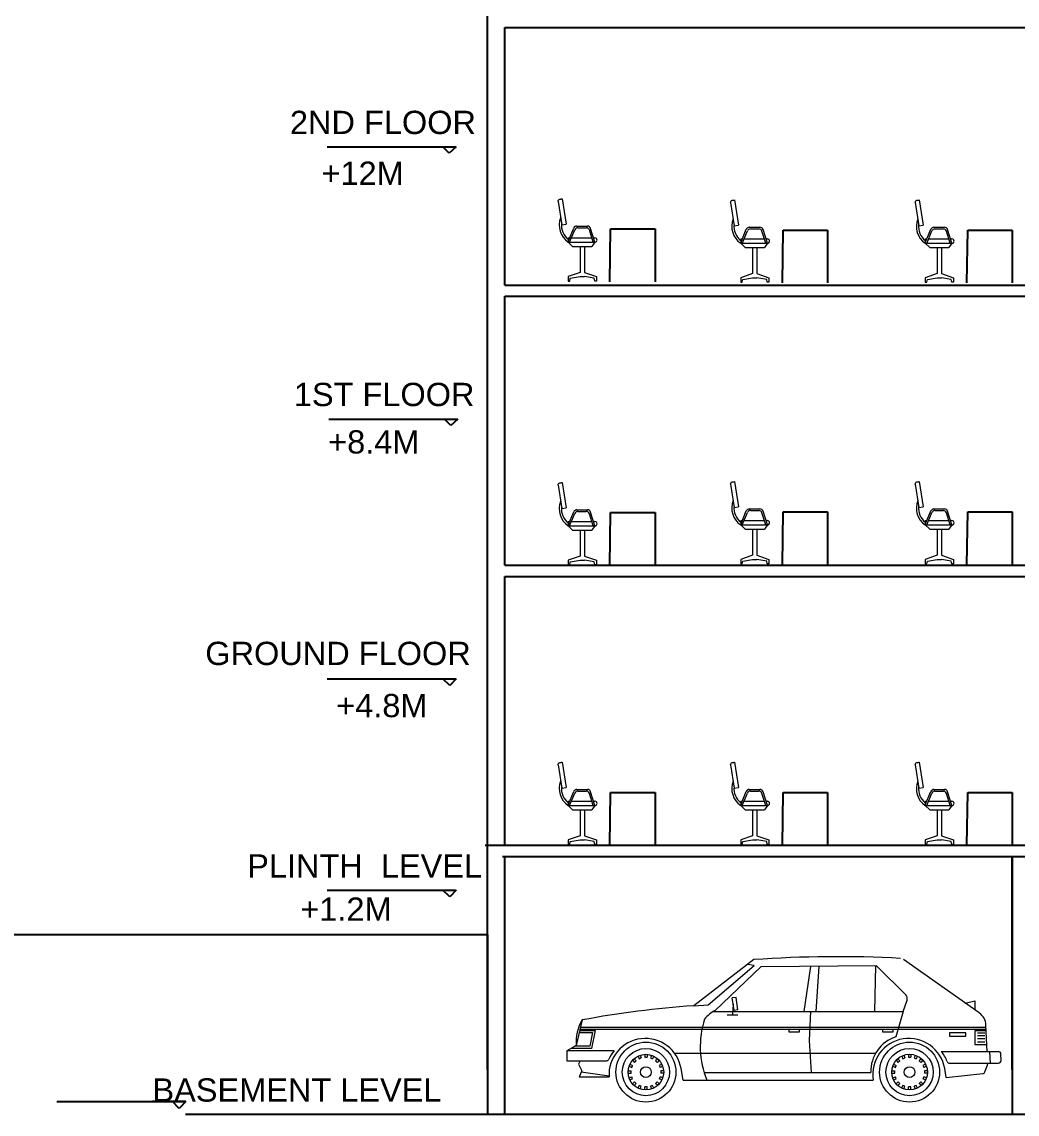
# Model space of a CAD drawing. Header units: millimetres. Extents: x 587797 to 2274247, y 1711 to 439204.
# Drawn here: x 955252 to 968574, y 232989 to 247615 of the extents above; entities that cross this region are included whole.
import ezdxf

# ---------------------------------------------------------------- set-up
doc = ezdxf.new("R2010")
doc.units = ezdxf.units.MM
doc.layers.add('finiture', color=7, linetype='Continuous', lineweight=20)
doc.styles.get("Standard").update_dxf_attribs({"font": 'arial.ttf'})

msp = doc.modelspace()

# ---------------------------------------------------------------- linework, layer by layer
for p, q in [((961486.654, 247539.945, -583.672), (961486.654, 247689.945, -583.672)), ((961486.654, 243939.945, -583.672), (961486.654, 247539.945, -583.672)), ((961716.654, 244089.945, -583.672), (961716.654, 247539.945, -583.672)), ((961716.654, 247539.945, -583.672), (981486.654, 247539.945, -583.672)), ((959337.815, 245940.202, -583.672), (961067.315, 245940.202, -583.672)), ((960972.815, 245855.702, -583.672), (960886.315, 245940.202, -583.672)), ((961067.315, 245940.202, -583.672), (960972.815, 245855.702, -583.672)), ((963122.775, 244133.799, -583.672), (963132.755, 244841.941, -583.672)), ((963132.755, 244841.941, -583.672), (963728.712, 244841.941, -583.672)), ((963728.712, 244841.941, -583.672), (963728.712, 244133.799, -583.672)), ((965431.737, 244118.407, -583.672), (965441.718, 244826.549, -583.672)), ((965441.718, 244826.549, -583.672), (966037.675, 244826.549, -583.672)), ((966037.675, 244826.549, -583.672), (966037.675, 244118.407, -583.672)), ((967902.129, 244118.407, -583.672), (967912.109, 244826.549, -583.672)), ((967912.109, 244826.549, -583.672), (968508.066, 244826.549, -583.672)), ((968508.066, 244826.549, -583.672), (968508.066, 244118.407, -583.672)), ((961716.654, 244089.945, -583.672), (984636.654, 244089.945, -583.672)), ((961486.654, 240339.945, -583.672), (961486.654, 243939.945, -583.672)), ((961716.654, 240339.945, -583.672), (961716.654, 243939.945, -583.672)), ((961716.654, 243939.945, -583.672), (984636.654, 243939.945, -583.672)), ((959360.315, 242296.389, -583.672), (961089.815, 242296.389, -583.672)), ((960995.315, 242211.889, -583.672), (960908.815, 242296.389, -583.672)), ((961089.815, 242296.389, -583.672), (960995.315, 242211.889, -583.672)), ((963122.775, 240334.982, -583.672), (963132.755, 241043.123, -583.672)), ((963132.755, 241043.123, -583.672), (963728.712, 241043.123, -583.672)), ((963728.712, 241043.123, -583.672), (963728.712, 240334.982, -583.672)), ((965431.737, 240347.112, -583.672), (965441.718, 241055.253, -583.672)), ((965441.718, 241055.253, -583.672), (966037.675, 241055.253, -583.672)), ((966037.675, 241055.253, -583.672), (966037.675, 240347.112, -583.672)), ((967902.129, 240347.112, -583.672), (967912.109, 241055.253, -583.672)), ((967912.109, 241055.253, -583.672), (968508.066, 241055.253, -583.672)), ((968508.066, 241055.253, -583.672), (968508.066, 240347.112, -583.672)), ((961486.654, 236589.945, -583.672), (961486.654, 240339.945, -583.672)), ((961716.654, 240339.945, -583.672), (981486.654, 240339.945, -583.672)), ((961716.654, 236589.945, -583.672), (961716.654, 240189.945, -583.672)), ((961716.654, 240189.945, -583.672), (981486.654, 240189.945, -583.672)), ((959337.815, 238818.751, -583.672), (961067.315, 238818.751, -583.672)), ((960978.931, 238728.276, -583.672), (960886.315, 238818.751, -583.672)), ((961067.315, 238818.751, -583.672), (960978.931, 238728.276, -583.672)), ((963122.775, 236589.945, -583.672), (963132.755, 237298.087, -583.672)), ((963132.755, 237298.087, -583.672), (963728.712, 237298.087, -583.672)), ((963728.712, 237298.087, -583.672), (963728.712, 236589.945, -583.672)), ((965431.737, 236589.945, -583.672), (965441.718, 237298.087, -583.672)), ((965441.718, 237298.087, -583.672), (966037.675, 237298.087, -583.672)), ((966037.675, 237298.087, -583.672), (966037.675, 236589.945, -583.672)), ((967902.129, 236589.945, -583.672), (967912.109, 237298.087, -583.672)), ((967912.109, 237298.087, -583.672), (968508.066, 237298.087, -583.672)), ((968508.066, 237298.087, -583.672), (968508.066, 236589.945, -583.672)), ((961454.571, 236589.03, -583.672), (1042054.571, 236589.03, -583.672)), ((961486.654, 235989.945, -583.672), (961486.654, 236589.945, -583.672)), ((961716.654, 236589.945, -583.672), (1041836.654, 236589.945, -583.672)), ((961684.571, 236439.03, -583.672), (1042054.571, 236439.03, -583.672)), ((961716.654, 232989.047, -583.672), (961716.654, 236439.03, -583.672)), ((968506.09, 233589.03, -583.672), (968506.09, 236439.03, -583.672)), ((968506.09, 236439.03, -583.672), (975506.09, 236439.03, -583.672)), ((968506.09, 236439.03, -583.672), (968506.09, 232989.047, -583.672)), ((959337.815, 235990.082, -583.672), (961067.315, 235990.082, -583.672)), ((960978.931, 235899.607, -583.672), (960886.315, 235990.082, -583.672)), ((961067.315, 235990.082, -583.672), (960978.931, 235899.607, -583.672)), ((961486.654, 233589.03, -583.672), (961486.654, 235989.945, -583.672)), ((961716.654, 235089.945, -583.672), (961716.654, 235839.945, -583.672)), ((961493.134, 235389.047, -583.672), (951680.646, 235389.047, -583.672)), ((961486.654, 235389.047, -583.672), (961486.654, 232989.047, -583.672)), ((955718.889, 233156.945, -583.672), (957448.389, 233156.945, -583.672)), ((957448.389, 233156.945, -583.672), (957000.37, 233156.945, -583.672)), ((957360.006, 233066.47, -583.672), (957267.389, 233156.945, -583.672)), ((957448.389, 233156.945, -583.672), (957360.006, 233066.47, -583.672)), ((957442.62, 232989.047, -583.672), (1042054.571, 232989.047, -583.672)), ((961423.981, 232989.945, -583.672), (961604.981, 232989.945, -583.672))]:
    msp.add_line(p, q)
at = {"layer": 'finiture', "linetype": 'Continuous'}
for p, q in [((962429.121, 245210.752, -583.672), (962478.392, 244896.887, -583.672)), ((962482.473, 245244.895, -583.672), (962535.692, 244905.882, -583.672)), ((964738.084, 245195.36, -583.672), (964787.355, 244881.495, -583.672)), ((964791.436, 245229.503, -583.672), (964844.655, 244890.49, -583.672)), ((967208.476, 245195.36, -583.672), (967257.747, 244881.495, -583.672)), ((967261.827, 245229.503, -583.672), (967315.046, 244890.49, -583.672)), ((962478.392, 244896.887, -583.672), (962535.692, 244905.882, -583.672)), ((962564.419, 244672.928, -583.672), (962640.05, 244853.447, -583.672)), ((962680.172, 244880.139, -583.672), (962822.749, 244880.139, -583.672)), ((962694.642, 244858.388, -583.672), (962806.78, 244858.388, -583.672)), ((962922.268, 244664.882, -583.672), (962864.252, 244849.668, -583.672)), ((964787.355, 244881.495, -583.672), (964844.655, 244890.49, -583.672)), ((964873.382, 244657.536, -583.672), (964949.013, 244838.056, -583.672)), ((964989.135, 244864.747, -583.672), (965131.711, 244864.747, -583.672)), ((965003.605, 244842.997, -583.672), (965115.743, 244842.997, -583.672)), ((967257.747, 244881.495, -583.672), (967315.046, 244890.49, -583.672)), ((967343.774, 244657.536, -583.672), (967419.404, 244838.056, -583.672)), ((967459.526, 244864.747, -583.672), (967602.103, 244864.747, -583.672)), ((967473.996, 244842.997, -583.672), (967586.134, 244842.997, -583.672)), ((962564.419, 244722.883, -583.672), (962564.419, 244664.882, -583.672)), ((962564.419, 244722.883, -583.672), (962585.349, 244722.883, -583.672)), ((962584.48, 244664.523, -583.672), (962654.52, 244831.697, -583.672)), ((962608.931, 244722.883, -583.672), (962881.26, 244722.883, -583.672)), ((962899.47, 244664.882, -583.672), (962848.284, 244827.918, -583.672)), ((962904.058, 244722.883, -583.672), (962922.268, 244722.883, -583.672)), ((964873.382, 244707.491, -583.672), (964873.382, 244649.49, -583.672)), ((964873.382, 244707.491, -583.672), (964894.312, 244707.491, -583.672)), ((964893.443, 244649.131, -583.672), (964963.483, 244816.305, -583.672)), ((964917.894, 244707.491, -583.672), (965190.223, 244707.491, -583.672)), ((965208.433, 244649.49, -583.672), (965157.246, 244812.526, -583.672)), ((965231.23, 244649.49, -583.672), (965173.215, 244834.276, -583.672)), ((965213.02, 244707.491, -583.672), (965231.23, 244707.491, -583.672)), ((967343.774, 244707.491, -583.672), (967343.774, 244649.49, -583.672)), ((967343.774, 244707.491, -583.672), (967364.703, 244707.491, -583.672)), ((967363.835, 244649.131, -583.672), (967433.874, 244816.305, -583.672)), ((967388.285, 244707.491, -583.672), (967660.614, 244707.491, -583.672)), ((967678.824, 244649.49, -583.672), (967627.638, 244812.526, -583.672)), ((967701.622, 244649.49, -583.672), (967643.606, 244834.276, -583.672)), ((967683.412, 244707.491, -583.672), (967701.622, 244707.491, -583.672)), ((962564.419, 244664.882, -583.672), (962922.268, 244664.882, -583.672)), ((962564.419, 244664.882, -583.672), (962623.828, 244607.278, -583.672)), ((962623.828, 244607.278, -583.672), (962882.217, 244607.278, -583.672)), ((962724.022, 244607.278, -583.672), (962724.022, 244259.113, -583.672)), ((962782.024, 244607.278, -583.672), (962782.024, 244259.113, -583.672)), ((962922.268, 244664.882, -583.672), (962882.217, 244607.278, -583.672)), ((964873.382, 244649.49, -583.672), (965231.23, 244649.49, -583.672)), ((964873.382, 244649.49, -583.672), (964932.791, 244591.886, -583.672)), ((964932.791, 244591.886, -583.672), (965191.18, 244591.886, -583.672)), ((965032.985, 244591.886, -583.672), (965032.985, 244243.721, -583.672)), ((965090.987, 244591.886, -583.672), (965090.987, 244243.721, -583.672)), ((965231.23, 244649.49, -583.672), (965191.18, 244591.886, -583.672)), ((967343.774, 244649.49, -583.672), (967701.622, 244649.49, -583.672)), ((967343.774, 244649.49, -583.672), (967403.183, 244591.886, -583.672)), ((967403.183, 244591.886, -583.672), (967661.572, 244591.886, -583.672)), ((967503.376, 244591.886, -583.672), (967503.376, 244243.721, -583.672)), ((967561.378, 244591.886, -583.672), (967561.378, 244243.721, -583.672)), ((967701.622, 244649.49, -583.672), (967661.572, 244591.886, -583.672)), ((962724.022, 244259.113, -583.672), (962564.419, 244204.476, -583.672)), ((962782.024, 244259.113, -583.672), (962941.626, 244204.476, -583.672)), ((962564.419, 244204.476, -583.672), (962564.419, 244142.87, -583.672)), ((962564.419, 244142.87, -583.672), (962586.362, 244142.87, -583.672)), ((962586.362, 244142.87, -583.672), (962593.148, 244182.01, -583.672)), ((962593.148, 244182.01, -583.672), (962724.022, 244204.476, -583.672)), ((962724.022, 244204.476, -583.672), (962782.024, 244204.476, -583.672)), ((962912.897, 244182.01, -583.672), (962782.024, 244204.476, -583.672)), ((962919.684, 244142.87, -583.672), (962912.897, 244182.01, -583.672)), ((962941.626, 244142.87, -583.672), (962919.684, 244142.87, -583.672)), ((962941.626, 244204.476, -583.672), (962941.626, 244142.87, -583.672)), ((965032.985, 244243.721, -583.672), (964873.382, 244189.084, -583.672)), ((964873.382, 244189.084, -583.672), (964873.382, 244127.478, -583.672)), ((964873.382, 244127.478, -583.672), (964895.325, 244127.478, -583.672)), ((964895.325, 244127.478, -583.672), (964902.111, 244166.619, -583.672)), ((964902.111, 244166.619, -583.672), (965032.985, 244189.084, -583.672)), ((965032.985, 244189.084, -583.672), (965090.987, 244189.084, -583.672)), ((965090.987, 244243.721, -583.672), (965250.589, 244189.084, -583.672)), ((965221.86, 244166.619, -583.672), (965090.987, 244189.084, -583.672)), ((965228.647, 244127.478, -583.672), (965221.86, 244166.619, -583.672)), ((965250.589, 244127.478, -583.672), (965228.647, 244127.478, -583.672)), ((965250.589, 244189.084, -583.672), (965250.589, 244127.478, -583.672)), ((967503.376, 244243.721, -583.672), (967343.774, 244189.084, -583.672)), ((967343.774, 244189.084, -583.672), (967343.774, 244127.478, -583.672)), ((967343.774, 244127.478, -583.672), (967365.716, 244127.478, -583.672)), ((967365.716, 244127.478, -583.672), (967372.503, 244166.619, -583.672)), ((967372.503, 244166.619, -583.672), (967503.376, 244189.084, -583.672)), ((967503.376, 244189.084, -583.672), (967561.378, 244189.084, -583.672)), ((967561.378, 244243.721, -583.672), (967720.981, 244189.084, -583.672)), ((967692.252, 244166.619, -583.672), (967561.378, 244189.084, -583.672)), ((967699.038, 244127.478, -583.672), (967692.252, 244166.619, -583.672)), ((967720.981, 244127.478, -583.672), (967699.038, 244127.478, -583.672)), ((967720.981, 244189.084, -583.672), (967720.981, 244127.478, -583.672)), ((962429.121, 241411.934, -583.672), (962478.392, 241098.069, -583.672)), ((962482.473, 241446.078, -583.672), (962535.692, 241107.064, -583.672)), ((964738.084, 241424.064, -583.672), (964787.355, 241110.199, -583.672)), ((964791.436, 241458.208, -583.672), (964844.655, 241119.194, -583.672)), ((967208.476, 241424.064, -583.672), (967257.747, 241110.199, -583.672)), ((967261.827, 241458.208, -583.672), (967315.046, 241119.194, -583.672)), ((962478.392, 241098.069, -583.672), (962535.692, 241107.064, -583.672)), ((962564.419, 240874.11, -583.672), (962640.05, 241054.63, -583.672)), ((962680.172, 241081.321, -583.672), (962822.749, 241081.321, -583.672)), ((962694.642, 241059.571, -583.672), (962806.78, 241059.571, -583.672)), ((962922.268, 240866.064, -583.672), (962864.252, 241050.851, -583.672)), ((964787.355, 241110.199, -583.672), (964844.655, 241119.194, -583.672)), ((964873.382, 240886.24, -583.672), (964949.013, 241066.76, -583.672)), ((964893.443, 240877.836, -583.672), (964963.483, 241045.009, -583.672)), ((964989.135, 241093.451, -583.672), (965131.711, 241093.451, -583.672)), ((965003.605, 241071.701, -583.672), (965115.743, 241071.701, -583.672)), ((965208.433, 240878.194, -583.672), (965157.246, 241041.23, -583.672)), ((965231.23, 240878.194, -583.672), (965173.215, 241062.981, -583.672)), ((967257.747, 241110.199, -583.672), (967315.046, 241119.194, -583.672)), ((967343.774, 240886.24, -583.672), (967419.404, 241066.76, -583.672)), ((967363.835, 240877.836, -583.672), (967433.874, 241045.009, -583.672)), ((967459.526, 241093.451, -583.672), (967602.103, 241093.451, -583.672)), ((967473.996, 241071.701, -583.672), (967586.134, 241071.701, -583.672)), ((967678.824, 240878.194, -583.672), (967627.638, 241041.23, -583.672)), ((967701.622, 240878.194, -583.672), (967643.606, 241062.981, -583.672)), ((962564.419, 240924.065, -583.672), (962564.419, 240866.064, -583.672)), ((962564.419, 240924.065, -583.672), (962585.349, 240924.065, -583.672)), ((962584.48, 240865.706, -583.672), (962654.52, 241032.879, -583.672)), ((962608.931, 240924.065, -583.672), (962881.26, 240924.065, -583.672)), ((962899.47, 240866.064, -583.672), (962848.284, 241029.1, -583.672)), ((962904.058, 240924.065, -583.672), (962922.268, 240924.065, -583.672)), ((964873.382, 240936.195, -583.672), (964873.382, 240878.194, -583.672)), ((964873.382, 240936.195, -583.672), (964894.312, 240936.195, -583.672)), ((964917.894, 240936.195, -583.672), (965190.223, 240936.195, -583.672)), ((965213.02, 240936.195, -583.672), (965231.23, 240936.195, -583.672)), ((967343.774, 240936.195, -583.672), (967343.774, 240878.194, -583.672)), ((967343.774, 240936.195, -583.672), (967364.703, 240936.195, -583.672)), ((967388.285, 240936.195, -583.672), (967660.614, 240936.195, -583.672)), ((967683.412, 240936.195, -583.672), (967701.622, 240936.195, -583.672)), ((962564.419, 240866.064, -583.672), (962922.268, 240866.064, -583.672)), ((962564.419, 240866.064, -583.672), (962623.828, 240808.46, -583.672)), ((962623.828, 240808.46, -583.672), (962882.217, 240808.46, -583.672)), ((962724.022, 240808.46, -583.672), (962724.022, 240460.295, -583.672)), ((962782.024, 240808.46, -583.672), (962782.024, 240460.295, -583.672)), ((962922.268, 240866.064, -583.672), (962882.217, 240808.46, -583.672)), ((964873.382, 240878.194, -583.672), (965231.23, 240878.194, -583.672)), ((964873.382, 240878.194, -583.672), (964932.791, 240820.59, -583.672)), ((964932.791, 240820.59, -583.672), (965191.18, 240820.59, -583.672)), ((965032.985, 240820.59, -583.672), (965032.985, 240472.425, -583.672)), ((965090.987, 240820.59, -583.672), (965090.987, 240472.425, -583.672)), ((965231.23, 240878.194, -583.672), (965191.18, 240820.59, -583.672)), ((967343.774, 240878.194, -583.672), (967701.622, 240878.194, -583.672)), ((967343.774, 240878.194, -583.672), (967403.183, 240820.59, -583.672)), ((967403.183, 240820.59, -583.672), (967661.572, 240820.59, -583.672)), ((967503.376, 240820.59, -583.672), (967503.376, 240472.425, -583.672)), ((967561.378, 240820.59, -583.672), (967561.378, 240472.425, -583.672)), ((967701.622, 240878.194, -583.672), (967661.572, 240820.59, -583.672)), ((962724.022, 240460.295, -583.672), (962564.419, 240405.658, -583.672)), ((962782.024, 240460.295, -583.672), (962941.626, 240405.658, -583.672)), ((965032.985, 240472.425, -583.672), (964873.382, 240417.788, -583.672)), ((965090.987, 240472.425, -583.672), (965250.589, 240417.788, -583.672)), ((967503.376, 240472.425, -583.672), (967343.774, 240417.788, -583.672)), ((967561.378, 240472.425, -583.672), (967720.981, 240417.788, -583.672)), ((962564.419, 240405.658, -583.672), (962564.419, 240344.052, -583.672)), ((962564.419, 240344.052, -583.672), (962586.362, 240344.052, -583.672)), ((962586.362, 240344.052, -583.672), (962593.148, 240383.193, -583.672)), ((962593.148, 240383.193, -583.672), (962724.022, 240405.658, -583.672)), ((962724.022, 240405.658, -583.672), (962782.024, 240405.658, -583.672)), ((962912.897, 240383.193, -583.672), (962782.024, 240405.658, -583.672)), ((962919.684, 240344.052, -583.672), (962912.897, 240383.193, -583.672)), ((962941.626, 240344.052, -583.672), (962919.684, 240344.052, -583.672)), ((962941.626, 240405.658, -583.672), (962941.626, 240344.052, -583.672)), ((964873.382, 240417.788, -583.672), (964873.382, 240356.182, -583.672)), ((964873.382, 240356.182, -583.672), (964895.325, 240356.182, -583.672)), ((964895.325, 240356.182, -583.672), (964902.111, 240395.323, -583.672)), ((964902.111, 240395.323, -583.672), (965032.985, 240417.788, -583.672)), ((965032.985, 240417.788, -583.672), (965090.987, 240417.788, -583.672)), ((965221.86, 240395.323, -583.672), (965090.987, 240417.788, -583.672)), ((965228.647, 240356.182, -583.672), (965221.86, 240395.323, -583.672)), ((965250.589, 240356.182, -583.672), (965228.647, 240356.182, -583.672)), ((965250.589, 240417.788, -583.672), (965250.589, 240356.182, -583.672)), ((967343.774, 240417.788, -583.672), (967343.774, 240356.182, -583.672)), ((967343.774, 240356.182, -583.672), (967365.716, 240356.182, -583.672)), ((967365.716, 240356.182, -583.672), (967372.503, 240395.323, -583.672)), ((967372.503, 240395.323, -583.672), (967503.376, 240417.788, -583.672)), ((967503.376, 240417.788, -583.672), (967561.378, 240417.788, -583.672)), ((967692.252, 240395.323, -583.672), (967561.378, 240417.788, -583.672)), ((967699.038, 240356.182, -583.672), (967692.252, 240395.323, -583.672)), ((967720.981, 240356.182, -583.672), (967699.038, 240356.182, -583.672)), ((967720.981, 240417.788, -583.672), (967720.981, 240356.182, -583.672)), ((962482.473, 237701.041, -583.672), (962535.692, 237362.028, -583.672)), ((964791.436, 237701.041, -583.672), (964844.655, 237362.028, -583.672)), ((967261.827, 237701.041, -583.672), (967315.046, 237362.028, -583.672)), ((962429.121, 237666.898, -583.672), (962478.392, 237353.033, -583.672)), ((964738.084, 237666.898, -583.672), (964787.355, 237353.033, -583.672)), ((967208.476, 237666.898, -583.672), (967257.747, 237353.033, -583.672)), ((962478.392, 237353.033, -583.672), (962535.692, 237362.028, -583.672)), ((962564.419, 237129.074, -583.672), (962640.05, 237309.594, -583.672)), ((962584.48, 237120.67, -583.672), (962654.52, 237287.843, -583.672)), ((962680.172, 237336.285, -583.672), (962822.749, 237336.285, -583.672)), ((962694.642, 237314.535, -583.672), (962806.78, 237314.535, -583.672)), ((962899.47, 237121.028, -583.672), (962848.284, 237284.064, -583.672)), ((962922.268, 237121.028, -583.672), (962864.252, 237305.815, -583.672)), ((964787.355, 237353.033, -583.672), (964844.655, 237362.028, -583.672)), ((964873.382, 237129.074, -583.672), (964949.013, 237309.594, -583.672)), ((964893.443, 237120.67, -583.672), (964963.483, 237287.843, -583.672)), ((964989.135, 237336.285, -583.672), (965131.711, 237336.285, -583.672)), ((965003.605, 237314.535, -583.672), (965115.743, 237314.535, -583.672)), ((965208.433, 237121.028, -583.672), (965157.246, 237284.064, -583.672)), ((965231.23, 237121.028, -583.672), (965173.215, 237305.815, -583.672)), ((967257.747, 237353.033, -583.672), (967315.046, 237362.028, -583.672)), ((967343.774, 237129.074, -583.672), (967419.404, 237309.594, -583.672)), ((967363.835, 237120.67, -583.672), (967433.874, 237287.843, -583.672)), ((967459.526, 237336.285, -583.672), (967602.103, 237336.285, -583.672)), ((967473.996, 237314.535, -583.672), (967586.134, 237314.535, -583.672)), ((967678.824, 237121.028, -583.672), (967627.638, 237284.064, -583.672)), ((967701.622, 237121.028, -583.672), (967643.606, 237305.815, -583.672)), ((962564.419, 237179.029, -583.672), (962564.419, 237121.028, -583.672)), ((962564.419, 237179.029, -583.672), (962585.349, 237179.029, -583.672)), ((962564.419, 237121.028, -583.672), (962922.268, 237121.028, -583.672)), ((962564.419, 237121.028, -583.672), (962623.828, 237063.424, -583.672)), ((962608.931, 237179.029, -583.672), (962881.26, 237179.029, -583.672)), ((962922.268, 237121.028, -583.672), (962882.217, 237063.424, -583.672)), ((962904.058, 237179.029, -583.672), (962922.268, 237179.029, -583.672)), ((964873.382, 237179.029, -583.672), (964873.382, 237121.028, -583.672)), ((964873.382, 237179.029, -583.672), (964894.312, 237179.029, -583.672)), ((964873.382, 237121.028, -583.672), (965231.23, 237121.028, -583.672)), ((964873.382, 237121.028, -583.672), (964932.791, 237063.424, -583.672)), ((964917.894, 237179.029, -583.672), (965190.223, 237179.029, -583.672)), ((965231.23, 237121.028, -583.672), (965191.18, 237063.424, -583.672)), ((965213.02, 237179.029, -583.672), (965231.23, 237179.029, -583.672)), ((967343.774, 237179.029, -583.672), (967343.774, 237121.028, -583.672)), ((967343.774, 237179.029, -583.672), (967364.703, 237179.029, -583.672)), ((967343.774, 237121.028, -583.672), (967701.622, 237121.028, -583.672)), ((967343.774, 237121.028, -583.672), (967403.183, 237063.424, -583.672)), ((967388.285, 237179.029, -583.672), (967660.614, 237179.029, -583.672)), ((967701.622, 237121.028, -583.672), (967661.572, 237063.424, -583.672)), ((967683.412, 237179.029, -583.672), (967701.622, 237179.029, -583.672)), ((962623.828, 237063.424, -583.672), (962882.217, 237063.424, -583.672)), ((962724.022, 237063.424, -583.672), (962724.022, 236715.259, -583.672)), ((962782.024, 237063.424, -583.672), (962782.024, 236715.259, -583.672)), ((964932.791, 237063.424, -583.672), (965191.18, 237063.424, -583.672)), ((965032.985, 237063.424, -583.672), (965032.985, 236715.259, -583.672)), ((965090.987, 237063.424, -583.672), (965090.987, 236715.259, -583.672)), ((967403.183, 237063.424, -583.672), (967661.572, 237063.424, -583.672)), ((967503.376, 237063.424, -583.672), (967503.376, 236715.259, -583.672)), ((967561.378, 237063.424, -583.672), (967561.378, 236715.259, -583.672)), ((962724.022, 236715.259, -583.672), (962564.419, 236660.622, -583.672)), ((962564.419, 236660.622, -583.672), (962564.419, 236599.016, -583.672)), ((962593.148, 236638.157, -583.672), (962724.022, 236660.622, -583.672)), ((962724.022, 236660.622, -583.672), (962782.024, 236660.622, -583.672)), ((962782.024, 236715.259, -583.672), (962941.626, 236660.622, -583.672)), ((962912.897, 236638.157, -583.672), (962782.024, 236660.622, -583.672)), ((962941.626, 236660.622, -583.672), (962941.626, 236599.016, -583.672)), ((965032.985, 236715.259, -583.672), (964873.382, 236660.622, -583.672)), ((964873.382, 236660.622, -583.672), (964873.382, 236599.016, -583.672)), ((964902.111, 236638.157, -583.672), (965032.985, 236660.622, -583.672)), ((965032.985, 236660.622, -583.672), (965090.987, 236660.622, -583.672)), ((965090.987, 236715.259, -583.672), (965250.589, 236660.622, -583.672)), ((965221.86, 236638.157, -583.672), (965090.987, 236660.622, -583.672)), ((965250.589, 236660.622, -583.672), (965250.589, 236599.016, -583.672)), ((967503.376, 236715.259, -583.672), (967343.774, 236660.622, -583.672)), ((967343.774, 236660.622, -583.672), (967343.774, 236599.016, -583.672)), ((967372.503, 236638.157, -583.672), (967503.376, 236660.622, -583.672)), ((967503.376, 236660.622, -583.672), (967561.378, 236660.622, -583.672)), ((967561.378, 236715.259, -583.672), (967720.981, 236660.622, -583.672)), ((967692.252, 236638.157, -583.672), (967561.378, 236660.622, -583.672)), ((967720.981, 236660.622, -583.672), (967720.981, 236599.016, -583.672)), ((962564.419, 236599.016, -583.672), (962586.362, 236599.016, -583.672)), ((962586.362, 236599.016, -583.672), (962593.148, 236638.157, -583.672)), ((962919.684, 236599.016, -583.672), (962912.897, 236638.157, -583.672)), ((962941.626, 236599.016, -583.672), (962919.684, 236599.016, -583.672)), ((964873.382, 236599.016, -583.672), (964895.325, 236599.016, -583.672)), ((964895.325, 236599.016, -583.672), (964902.111, 236638.157, -583.672)), ((965228.647, 236599.016, -583.672), (965221.86, 236638.157, -583.672)), ((965250.589, 236599.016, -583.672), (965228.647, 236599.016, -583.672)), ((967343.774, 236599.016, -583.672), (967365.716, 236599.016, -583.672)), ((967365.716, 236599.016, -583.672), (967372.503, 236638.157, -583.672)), ((967699.038, 236599.016, -583.672), (967692.252, 236638.157, -583.672)), ((967720.981, 236599.016, -583.672), (967699.038, 236599.016, -583.672))]:
    msp.add_line(p, q, dxfattribs=at)
at = {"layer": 'finiture'}
for p, q in [((965047.726, 235057.945, -583.672), (964244.361, 234439.336, -583.672)), ((968066.431, 234344.132, -583.672), (967051.791, 235061.857, -583.672)), ((964440.42, 234454.117, -583.672), (965053.812, 234979.26, -583.672)), ((965141.626, 234960.567, -583.672), (964533.016, 234378.475, -583.672)), ((965053.812, 234979.26, -583.672), (964962.955, 234992.736, -583.672)), ((966692.711, 234974.478, -583.672), (965141.626, 234960.567, -583.672)), ((965808.488, 234966.653, -583.672), (965717.197, 234364.999, -583.672)), ((965918.473, 234967.523, -583.672), (965879.782, 234364.999, -583.672)), ((966677.496, 234974.478, -583.672), (966662.716, 234364.999, -583.672)), ((967083.091, 234587.141, -583.672), (966692.711, 234974.478, -583.672)), ((964244.361, 234439.336, -583.672), (964440.42, 234454.117, -583.672)), ((964814.28, 234551.929, -583.672), (964761.679, 234544.973, -583.672)), ((964784.285, 234377.171, -583.672), (964761.679, 234544.973, -583.672)), ((964772.982, 234461.072, -583.672), (964764.287, 234320.222, -583.672)), ((964836.451, 234384.126, -583.672), (964814.28, 234551.929, -583.672)), ((967048.748, 234364.999, -583.672), (967100.045, 234513.239, -583.672)), ((967879.066, 234476.722, -583.672), (968006.439, 234504.544, -583.672)), ((968006.439, 234504.544, -583.672), (968006.874, 234386.3, -583.672)), ((964509.106, 234364.999, -583.672), (967048.748, 234364.999, -583.672)), ((964693.862, 234320.222, -583.672), (964834.712, 234320.222, -583.672)), ((964836.451, 234384.126, -583.672), (964784.285, 234377.171, -583.672)), ((965808.923, 234364.999, -583.672), (965791.969, 233977.227, -583.672)), ((967048.748, 234364.999, -583.672), (966950.936, 234025.481, -583.672)), ((968006.874, 234392.386, -583.672), (968006.874, 234392.386, -583.672)), ((962752.832, 234249.798, -583.672), (962671.973, 233910.28, -583.672)), ((968172.068, 233828.552, -583.672), (968156.418, 234179.373, -583.672)), ((962713.707, 234084.603, -583.672), (962891.508, 234084.603, -583.672)), ((962719.358, 234108.513, -583.672), (962926.285, 234108.513, -583.672)), ((962724.14, 234154.594, -583.672), (968157.722, 234154.594, -583.672)), ((962724.14, 234128.51, -583.672), (968159.027, 234128.51, -583.672)), ((962891.508, 234084.603, -583.672), (962853.687, 233897.673, -583.672)), ((962926.285, 234108.513, -583.672), (962878.031, 233866.373, -583.672)), ((965523.746, 234088.951, -583.672), (965523.746, 234128.51, -583.672)), ((965656.336, 234088.951, -583.672), (965523.746, 234088.951, -583.672)), ((965656.336, 234128.51, -583.672), (965656.336, 234088.951, -583.672)), ((966777.917, 234088.951, -583.672), (966777.917, 234128.51, -583.672)), ((966910.072, 234088.951, -583.672), (966777.917, 234088.951, -583.672)), ((966910.072, 234128.51, -583.672), (966910.072, 234088.951, -583.672)), ((967887.761, 234078.083, -583.672), (967669.965, 234078.083, -583.672)), ((967669.965, 234078.083, -583.672), (967669.965, 234031.567, -583.672)), ((967669.965, 234031.567, -583.672), (967888.195, 234031.567, -583.672)), ((967888.195, 234031.567, -583.672), (967887.761, 234078.083, -583.672)), ((968008.613, 234105.905, -583.672), (968008.613, 233923.756, -583.672)), ((968159.896, 234105.905, -583.672), (968008.613, 234105.905, -583.672)), ((968042.956, 234078.083, -583.672), (968142.942, 234078.083, -583.672)), ((968042.956, 234042.001, -583.672), (968142.942, 234042.001, -583.672)), ((962671.973, 233910.28, -583.672), (962548.078, 233836.377, -583.672)), ((962853.687, 233897.673, -583.672), (962651.107, 233897.673, -583.672)), ((965791.969, 233977.227, -583.672), (965818.052, 233547.722, -583.672)), ((968008.613, 233923.756, -583.672), (968168.156, 233923.756, -583.672)), ((968042.956, 234001.572, -583.672), (968142.942, 234001.572, -583.672)), ((968042.956, 233955.926, -583.672), (968142.942, 233955.926, -583.672)), ((963181.467, 233836.377, -583.672), (962548.078, 233836.377, -583.672)), ((962548.078, 233836.377, -583.672), (962548.078, 233703.787, -583.672)), ((962878.031, 233866.373, -583.672), (962598.94, 233866.373, -583.672)), ((963447.082, 233731.61, -583.672), (963475.338, 233703.353, -583.672)), ((963499.683, 233766.822, -583.672), (963514.898, 233729.871, -583.672)), ((963514.898, 233729.871, -583.672), (963542.72, 233741.173, -583.672)), ((963527.505, 233778.125, -583.672), (963542.72, 233741.173, -583.672)), ((963589.67, 233790.732, -583.672), (963589.67, 233750.737, -583.672)), ((963589.67, 233750.737, -583.672), (963620.101, 233750.737, -583.672)), ((963620.101, 233790.732, -583.672), (963620.101, 233750.737, -583.672)), ((963682.266, 233778.125, -583.672), (963666.616, 233741.173, -583.672)), ((963666.616, 233741.173, -583.672), (963694.873, 233729.871, -583.672)), ((963710.088, 233766.822, -583.672), (963694.873, 233729.871, -583.672)), ((963762.689, 233731.61, -583.672), (963734.432, 233703.353, -583.672)), ((963986.571, 233806.816, -583.672), (966680.539, 233806.816, -583.672)), ((966976.15, 233731.61, -583.672), (967004.407, 233703.353, -583.672)), ((967028.751, 233766.822, -583.672), (967043.966, 233729.871, -583.672)), ((967043.966, 233729.871, -583.672), (967072.223, 233741.173, -583.672)), ((967056.573, 233778.125, -583.672), (967072.223, 233741.173, -583.672)), ((967118.738, 233790.732, -583.672), (967118.738, 233750.737, -583.672)), ((967118.738, 233750.737, -583.672), (967149.169, 233750.737, -583.672)), ((967149.169, 233790.732, -583.672), (967149.169, 233750.737, -583.672)), ((967211.334, 233778.125, -583.672), (967196.119, 233741.173, -583.672)), ((967196.119, 233741.173, -583.672), (967223.941, 233729.871, -583.672)), ((967239.156, 233766.822, -583.672), (967223.941, 233729.871, -583.672)), ((967291.757, 233731.61, -583.672), (967263.501, 233703.353, -583.672)), ((967558.242, 233828.552, -583.672), (968321.178, 233828.552, -583.672)), ((968215.54, 233672.053, -583.672), (968208.585, 233828.552, -583.672)), ((968358.564, 233708.135, -583.672), (968356.825, 233793.34, -583.672)), ((962548.078, 233703.787, -583.672), (963075.829, 233703.787, -583.672)), ((962725.009, 233703.787, -583.672), (962700.665, 233658.576, -583.672)), ((962700.665, 233658.576, -583.672), (962748.05, 233567.72, -583.672)), ((963378.83, 233629.45, -583.672), (963415.782, 233614.235, -583.672)), ((963390.568, 233657.272, -583.672), (963427.519, 233642.057, -583.672)), ((963415.782, 233614.235, -583.672), (963427.519, 233642.057, -583.672)), ((963425.78, 233710.308, -583.672), (963454.037, 233682.051, -583.672)), ((963454.037, 233682.051, -583.672), (963475.338, 233703.353, -583.672)), ((963734.432, 233703.353, -583.672), (963755.734, 233682.051, -583.672)), ((963783.991, 233710.308, -583.672), (963755.734, 233682.051, -583.672)), ((963819.203, 233657.272, -583.672), (963782.252, 233642.057, -583.672)), ((963782.252, 233642.057, -583.672), (963793.989, 233614.235, -583.672)), ((963830.941, 233629.45, -583.672), (963793.989, 233614.235, -583.672)), ((964101.772, 233445.128, -583.672), (964075.689, 233598.585, -583.672)), ((966907.899, 233629.45, -583.672), (966944.85, 233614.235, -583.672)), ((966919.636, 233657.272, -583.672), (966956.587, 233642.057, -583.672)), ((966944.85, 233614.235, -583.672), (966956.587, 233642.057, -583.672)), ((966954.848, 233710.308, -583.672), (966983.105, 233682.051, -583.672)), ((966983.105, 233682.051, -583.672), (967004.407, 233703.353, -583.672)), ((967263.501, 233703.353, -583.672), (967284.802, 233682.051, -583.672)), ((967313.494, 233710.308, -583.672), (967284.802, 233682.051, -583.672)), ((967348.271, 233657.272, -583.672), (967311.32, 233642.057, -583.672)), ((967311.32, 233642.057, -583.672), (967323.057, 233614.235, -583.672)), ((967360.009, 233629.45, -583.672), (967323.057, 233614.235, -583.672)), ((967625.189, 233479.471, -583.672), (967604.757, 233598.585, -583.672)), ((967670.835, 233672.053, -583.672), (968322.917, 233672.053, -583.672)), ((968142.507, 233555.113, -583.672), (968177.285, 233646.404, -583.672)), ((968179.459, 233660.75, -583.672), (968179.024, 233672.053, -583.672)), ((962748.05, 233567.72, -583.672), (962710.229, 233488.166, -583.672)), ((962710.229, 233488.166, -583.672), (963111.911, 233488.166, -583.672)), ((963111.477, 233497.73, -583.672), (962740.659, 233552.07, -583.672)), ((963366.658, 233567.285, -583.672), (963406.652, 233567.285, -583.672)), ((963366.658, 233537.289, -583.672), (963406.652, 233537.289, -583.672)), ((963378.83, 233475.124, -583.672), (963415.782, 233490.339, -583.672)), ((963390.568, 233446.867, -583.672), (963427.519, 233462.517, -583.672)), ((963406.652, 233537.289, -583.672), (963406.652, 233567.285, -583.672)), ((963427.519, 233462.517, -583.672), (963415.782, 233490.339, -583.672)), ((963793.989, 233490.339, -583.672), (963782.252, 233462.517, -583.672)), ((963819.203, 233446.867, -583.672), (963782.252, 233462.517, -583.672)), ((963830.941, 233475.124, -583.672), (963793.989, 233490.339, -583.672)), ((963843.113, 233567.285, -583.672), (963803.118, 233567.285, -583.672)), ((963803.118, 233567.285, -583.672), (963803.118, 233537.289, -583.672)), ((963843.113, 233537.289, -583.672), (963803.118, 233537.289, -583.672)), ((964101.772, 233445.128, -583.672), (966645.327, 233445.128, -583.672)), ((964383.906, 233547.722, -583.672), (966616.2, 233547.722, -583.672)), ((966895.726, 233567.285, -583.672), (966935.721, 233567.285, -583.672)), ((966895.726, 233537.289, -583.672), (966935.721, 233537.289, -583.672)), ((966907.899, 233475.124, -583.672), (966944.85, 233490.339, -583.672)), ((966919.636, 233446.867, -583.672), (966956.587, 233462.517, -583.672)), ((966935.721, 233537.289, -583.672), (966935.721, 233567.285, -583.672)), ((966956.587, 233462.517, -583.672), (966944.85, 233490.339, -583.672)), ((967323.057, 233490.339, -583.672), (967311.32, 233462.517, -583.672)), ((967348.271, 233446.867, -583.672), (967311.32, 233462.517, -583.672)), ((967360.009, 233475.124, -583.672), (967323.057, 233490.339, -583.672)), ((967332.187, 233567.285, -583.672), (967332.187, 233537.289, -583.672)), ((967372.616, 233567.285, -583.672), (967332.187, 233567.285, -583.672)), ((967372.616, 233537.289, -583.672), (967332.187, 233537.289, -583.672)), ((967625.189, 233479.471, -583.672), (968112.946, 233532.072, -583.672)), ((963425.78, 233394.266, -583.672), (963454.037, 233422.523, -583.672)), ((963447.082, 233372.964, -583.672), (963475.338, 233401.221, -583.672)), ((963475.338, 233401.221, -583.672), (963454.037, 233422.523, -583.672)), ((963499.683, 233337.752, -583.672), (963514.898, 233374.703, -583.672)), ((963542.72, 233363.401, -583.672), (963514.898, 233374.703, -583.672)), ((963527.505, 233326.449, -583.672), (963542.72, 233363.401, -583.672)), ((963589.67, 233313.842, -583.672), (963589.67, 233353.837, -583.672)), ((963620.101, 233353.837, -583.672), (963589.67, 233353.837, -583.672)), ((963620.101, 233313.842, -583.672), (963620.101, 233353.837, -583.672)), ((963694.873, 233374.703, -583.672), (963666.616, 233363.401, -583.672)), ((963682.266, 233326.449, -583.672), (963666.616, 233363.401, -583.672)), ((963710.088, 233337.752, -583.672), (963694.873, 233374.703, -583.672)), ((963755.734, 233422.523, -583.672), (963734.432, 233401.221, -583.672)), ((963762.689, 233372.964, -583.672), (963734.432, 233401.221, -583.672)), ((963783.991, 233394.266, -583.672), (963755.734, 233422.523, -583.672)), ((966954.848, 233394.266, -583.672), (966983.105, 233422.523, -583.672)), ((966976.15, 233372.964, -583.672), (967004.407, 233401.221, -583.672)), ((967004.407, 233401.221, -583.672), (966983.105, 233422.523, -583.672)), ((967028.751, 233337.752, -583.672), (967043.966, 233374.703, -583.672)), ((967072.223, 233363.401, -583.672), (967043.966, 233374.703, -583.672)), ((967056.573, 233326.449, -583.672), (967072.223, 233363.401, -583.672)), ((967149.169, 233353.837, -583.672), (967118.738, 233353.837, -583.672)), ((967118.738, 233313.842, -583.672), (967118.738, 233353.837, -583.672)), ((967149.169, 233313.842, -583.672), (967149.169, 233353.837, -583.672)), ((967223.941, 233374.703, -583.672), (967196.119, 233363.401, -583.672)), ((967211.334, 233326.449, -583.672), (967196.119, 233363.401, -583.672)), ((967239.156, 233337.752, -583.672), (967223.941, 233374.703, -583.672)), ((967284.802, 233422.523, -583.672), (967263.501, 233401.221, -583.672)), ((967291.757, 233372.964, -583.672), (967263.501, 233401.221, -583.672)), ((967313.494, 233394.266, -583.672), (967284.802, 233422.523, -583.672))]:
    msp.add_line(p, q, dxfattribs=at)
for centre, radius in [((963604.885, 233552.07, -583.672), 401.683), ((967133.954, 233552.07, -583.672), 401.683), ((967133.954, 233552.07, -583.672), 316.477), ((963604.885, 233552.07, -583.672), 316.042), ((963604.885, 233552.07, -583.672), 238.227), ((967133.954, 233552.07, -583.672), 238.662), ((967133.954, 233552.07, -583.672), 238.662), ((963604.885, 233552.07, -583.672), 71.729), ((967133.954, 233552.07, -583.672), 71.729)]:
    msp.add_circle(centre, radius, dxfattribs=at)
at = {"layer": 'finiture', "linetype": 'Continuous'}
for centre, radius, start, end in [((962723.549, 244892.884, -583.672), 278.042, 159.2440411, 235.0876442), ((962723.549, 244892.884, -583.672), 249.041, 174.8516914, 230.2849925), ((962680.172, 244836.638, -583.672), 43.501, 90, 157.2681868), ((962694.642, 244814.887, -583.672), 43.501, 90, 157.2681868), ((962806.78, 244814.887, -583.672), 43.501, 17.430167, 90), ((962822.749, 244836.638, -583.672), 43.501, 17.430167, 90), ((965032.512, 244877.492, -583.672), 278.042, 159.2440411, 235.0876442), ((965032.512, 244877.492, -583.672), 249.041, 174.8516914, 230.2849925), ((964989.135, 244821.246, -583.672), 43.501, 90, 157.2681868), ((965003.605, 244799.496, -583.672), 43.501, 90, 157.2681868), ((965115.743, 244799.496, -583.672), 43.501, 17.430167, 90), ((965131.711, 244821.246, -583.672), 43.501, 17.430167, 90), ((967502.903, 244877.492, -583.672), 278.042, 159.2440411, 235.0876442), ((967502.903, 244877.492, -583.672), 249.041, 174.8516914, 230.2849925), ((967459.526, 244821.246, -583.672), 43.501, 90, 157.2681868), ((967473.996, 244799.496, -583.672), 43.501, 90, 157.2681868), ((967586.134, 244799.496, -583.672), 43.501, 17.430167, 90), ((967602.103, 244821.246, -583.672), 43.501, 17.430167, 90), ((962922.268, 244693.882, -583.672), 29.001, 270, 90), ((965231.23, 244678.491, -583.672), 29.001, 270, 90), ((967701.622, 244678.491, -583.672), 29.001, 270, 90), ((962723.549, 241094.066, -583.672), 278.042, 159.2440411, 235.0876442), ((965032.512, 241106.196, -583.672), 278.042, 159.2440411, 235.0876442), ((967502.903, 241106.196, -583.672), 278.042, 159.2440411, 235.0876442), ((962723.549, 241094.066, -583.672), 249.041, 174.8516914, 230.2849925), ((962680.172, 241037.82, -583.672), 43.501, 90, 157.2681868), ((962694.642, 241016.07, -583.672), 43.501, 90, 157.2681868), ((962806.78, 241016.07, -583.672), 43.501, 17.430167, 90), ((962822.749, 241037.82, -583.672), 43.501, 17.430167, 90), ((965032.512, 241106.196, -583.672), 249.041, 174.8516914, 230.2849925), ((964989.135, 241049.95, -583.672), 43.501, 90, 157.2681868), ((965003.605, 241028.2, -583.672), 43.501, 90, 157.2681868), ((965115.743, 241028.2, -583.672), 43.501, 17.430167, 90), ((965131.711, 241049.95, -583.672), 43.501, 17.430167, 90), ((967502.903, 241106.196, -583.672), 249.041, 174.8516914, 230.2849925), ((967459.526, 241049.95, -583.672), 43.501, 90, 157.2681868), ((967473.996, 241028.2, -583.672), 43.501, 90, 157.2681868), ((967586.134, 241028.2, -583.672), 43.501, 17.430167, 90), ((967602.103, 241049.95, -583.672), 43.501, 17.430167, 90), ((962922.268, 240895.065, -583.672), 29.001, 270, 90), ((965231.23, 240907.195, -583.672), 29.001, 270, 90), ((967701.622, 240907.195, -583.672), 29.001, 270, 90), ((962723.549, 237349.03, -583.672), 278.042, 159.2440411, 235.0876442), ((965032.512, 237349.03, -583.672), 278.042, 159.2440411, 235.0876442), ((967502.903, 237349.03, -583.672), 278.042, 159.2440411, 235.0876442), ((962723.549, 237349.03, -583.672), 249.041, 174.8516914, 230.2849925), ((962680.172, 237292.784, -583.672), 43.501, 90, 157.2681868), ((962694.642, 237271.034, -583.672), 43.501, 90, 157.2681868), ((962806.78, 237271.034, -583.672), 43.501, 17.430167, 90), ((962822.749, 237292.784, -583.672), 43.501, 17.430167, 90), ((965032.512, 237349.03, -583.672), 249.041, 174.8516914, 230.2849925), ((964989.135, 237292.784, -583.672), 43.501, 90, 157.2681868), ((965003.605, 237271.034, -583.672), 43.501, 90, 157.2681868), ((965115.743, 237271.034, -583.672), 43.501, 17.430167, 90), ((965131.711, 237292.784, -583.672), 43.501, 17.430167, 90), ((967502.903, 237349.03, -583.672), 249.041, 174.8516914, 230.2849925), ((967459.526, 237292.784, -583.672), 43.501, 90, 157.2681868), ((967473.996, 237271.034, -583.672), 43.501, 90, 157.2681868), ((967586.134, 237271.034, -583.672), 43.501, 17.430167, 90), ((967602.103, 237292.784, -583.672), 43.501, 17.430167, 90), ((962922.268, 237150.029, -583.672), 29.001, 270, 90), ((965231.23, 237150.029, -583.672), 29.001, 270, 90), ((967701.622, 237150.029, -583.672), 29.001, 270, 90)]:
    msp.add_arc(centre, radius, start, end, dxfattribs=at)
at = {"layer": 'finiture'}
for centre, radius, start, end in [((966166.921, 219307.227, -583.672), 15790.431, 86.923409, 94.064423), ((967033.029, 234536.76, -583.672), 71.024, 340.659607, 45.181866), ((965031.726, 222279.958, -583.672), 12184.844, 93.704948, 100.779335), ((964749.582, 233965.849, -583.672), 466.006, 117.692719, 140.754425), ((967946.035, 234171.421, -583.672), 210.534, 2.16463, 55.119839), ((963234.059, 233955.803, -583.672), 563.926, 148.578156, 184.630249), ((965545.725, 233896.103, -583.672), 1213.112, 162.51123, 201.823593), ((967099.68, 233565.122, -583.672), 483.793, 107.905869, 182.061096), ((963596.846, 233516.792, -583.672), 485.778, 9.693307, 183.378372), ((967125.813, 233517.034, -583.672), 485.837, 9.663206, 188.511276), ((963075.639, 233739.628, -583.672), 35.841, 270.304718, 334.537354), ((963527.576, 233529.522, -583.672), 462.549, 138.440201, 155.107117), ((967182.023, 233514.439, -583.672), 490.109, 21.574547, 39.859261), ((968320.438, 233792.154, -583.672), 36.406, 1.867292, 88.835602), ((967670.588, 233707.14, -583.672), 35.088, 200.837372, 270.402069), ((968140.3, 233659.346, -583.672), 39.184, 340.714569, 2.054153), ((968323.66, 233706.968, -583.672), 34.923, 268.780579, 1.914377), ((968108.255, 233568.576, -583.672), 36.803, 277.323486, 338.542725)]:
    msp.add_arc(centre, radius, start, end, dxfattribs=at)
at = {"layer": 'finiture', "linetype": 'Continuous'}
for points in [[(962429.121, 245210.752, -583.672), (962437.696, 245232.85, -583.672), (962443.585, 245237.828, -583.672), (962458.552, 245241.565, -583.672), (962471.63, 245243.042, -583.672), (962482.496, 245244.748, -583.672)], [(964738.084, 245195.36, -583.672), (964746.659, 245217.458, -583.672), (964752.548, 245222.436, -583.672), (964767.515, 245226.173, -583.672), (964780.593, 245227.65, -583.672), (964791.459, 245229.356, -583.672)], [(967208.476, 245195.36, -583.672), (967217.05, 245217.458, -583.672), (967222.939, 245222.436, -583.672), (967237.906, 245226.173, -583.672), (967250.984, 245227.65, -583.672), (967261.85, 245229.356, -583.672)], [(962429.121, 241411.934, -583.672), (962437.696, 241434.032, -583.672), (962443.585, 241439.01, -583.672), (962458.552, 241442.747, -583.672), (962471.63, 241444.224, -583.672), (962482.496, 241445.93, -583.672)], [(964738.084, 241424.064, -583.672), (964746.659, 241446.162, -583.672), (964752.548, 241451.14, -583.672), (964767.515, 241454.877, -583.672), (964780.593, 241456.354, -583.672), (964791.459, 241458.06, -583.672)], [(967208.476, 241424.064, -583.672), (967217.05, 241446.162, -583.672), (967222.939, 241451.14, -583.672), (967237.906, 241454.877, -583.672), (967250.984, 241456.354, -583.672), (967261.85, 241458.06, -583.672)], [(962429.121, 237666.898, -583.672), (962437.696, 237688.996, -583.672), (962443.585, 237693.974, -583.672), (962458.552, 237697.711, -583.672), (962471.63, 237699.188, -583.672), (962482.496, 237700.894, -583.672)], [(964738.084, 237666.898, -583.672), (964746.659, 237688.996, -583.672), (964752.548, 237693.974, -583.672), (964767.515, 237697.711, -583.672), (964780.593, 237699.188, -583.672), (964791.459, 237700.894, -583.672)], [(967208.476, 237666.898, -583.672), (967217.05, 237688.996, -583.672), (967222.939, 237693.974, -583.672), (967237.906, 237697.711, -583.672), (967250.984, 237699.188, -583.672), (967261.85, 237700.894, -583.672)]]:
    msp.add_spline(points, degree=3, dxfattribs=at)

# ---------------------------------------------------------------- texts
for s, p in [('2ND FLOOR', (958840.315, 246112.702, -583.672)), ('+12M', (959262.815, 245432.202, -583.672)), ('1ST FLOOR', (958892.815, 242469.889, -583.672)), ('+8.4M', (959352.315, 241834.889, -583.672)), ('GROUND FLOOR', (957707.315, 239002.751, -583.672)), ('+4.8M', (959460.315, 238304.251, -583.672)), ('PLINTH  LEVEL', (958268.315, 236157.082, -583.672)), ('+1.2M', (958979.815, 235578.582, -583.672)), ('BASEMENT LEVEL', (957000.37, 233156.945, -583.672))]:
    msp.add_text(s, height=311.5).set_placement(p)

doc.saveas('drawing.dxf')
